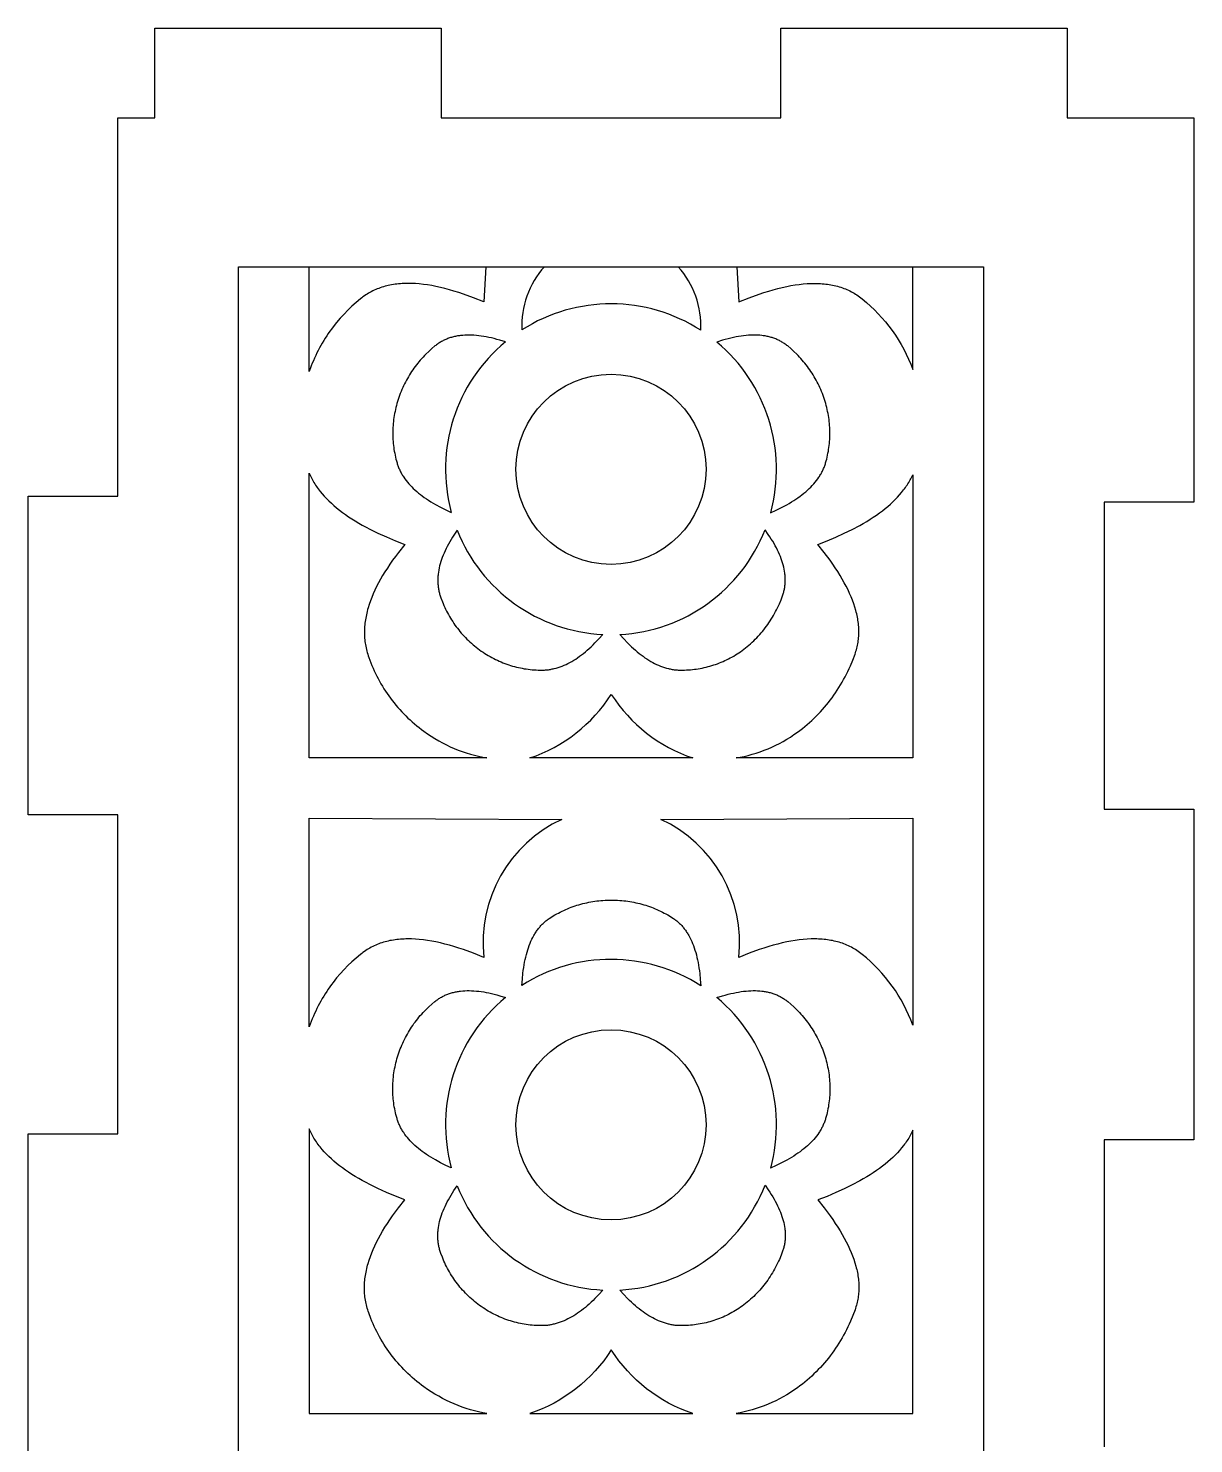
# Model space of a CAD drawing. Extents: x -150 to 134, y -158 to 176.
# Drawn here: x -69.55 to -30.45, y -89 to -41.5 of the extents above; entities that cross this region are included whole.
import ezdxf

# ---------------------------------------------------------------- set-up
doc = ezdxf.new("R2010")
doc.units = 0
doc.layers.add('CANDLE_BASE', color=14, linetype='CONTINUOUS')
doc.layers.add('CANDLE_OUTLINE', color=7, linetype='CONTINUOUS')

msp = doc.modelspace()

# ---------------------------------------------------------------- linework, layer by layer
at = {"layer": 'CANDLE_BASE'}
for p, q in [((-60.125, -53.012), (-60.125, -49.5)), ((-39.875, -52.951), (-39.875, -49.5)), ((-47.255, -65.988), (-52.724, -65.988)), ((-60.125, -75.012), (-60.125, -68.012)), ((-60.125, -68.012), (-51.65, -68.047)), ((-48.329, -68.047), (-39.875, -68.012)), ((-39.875, -68.012), (-39.875, -74.951)), ((-52.724, -87.988), (-47.255, -87.988))]:
    msp.add_line(p, q, dxfattribs=at)
for points in [[(-37.5, -49.5), (-37.5, -150.5), (-62.5, -150.5), (-62.5, -49.5), (-37.5, -49.5)], [(-54.198, -49.5), (-54.27, -50.678), (-54.615, -50.54), (-54.948, -50.42), (-55.109, -50.366), (-55.268, -50.317), (-55.424, -50.272), (-55.576, -50.231), (-55.726, -50.195), (-55.873, -50.163), (-56.016, -50.135), (-56.157, -50.112), (-56.295, -50.093), (-56.431, -50.078), (-56.563, -50.068), (-56.693, -50.062), (-56.82, -50.06), (-56.883, -50.061), (-56.944, -50.063), (-57.006, -50.066), (-57.066, -50.07), (-57.126, -50.075), (-57.185, -50.082), (-57.244, -50.089), (-57.301, -50.098), (-57.359, -50.108), (-57.415, -50.118), (-57.471, -50.13), (-57.526, -50.144), (-57.581, -50.158), (-57.634, -50.173), (-57.688, -50.19), (-57.74, -50.208), (-57.792, -50.227), (-57.844, -50.247), (-57.894, -50.268), (-57.944, -50.29), (-57.993, -50.314), (-58.042, -50.339), (-58.09, -50.365), (-58.138, -50.392), (-58.184, -50.42), (-58.231, -50.45), (-58.276, -50.48), (-58.321, -50.513), (-58.365, -50.546), (-58.409, -50.58), (-58.552, -50.701), (-58.692, -50.826), (-58.827, -50.955), (-58.958, -51.089), (-59.084, -51.227), (-59.205, -51.37), (-59.321, -51.517), (-59.378, -51.592), (-59.433, -51.668), (-59.486, -51.745), (-59.539, -51.823), (-59.59, -51.902), (-59.64, -51.982), (-59.688, -52.063), (-59.735, -52.145), (-59.78, -52.228), (-59.824, -52.311), (-59.867, -52.396), (-59.908, -52.481), (-59.948, -52.568), (-59.987, -52.655), (-60.024, -52.743), (-60.059, -52.832), (-60.125, -53.012)], [(-45.78, -49.5), (-45.708, -50.678), (-45.363, -50.54), (-45.031, -50.42), (-44.869, -50.366), (-44.71, -50.317), (-44.555, -50.272), (-44.402, -50.231), (-44.253, -50.195), (-44.106, -50.163), (-43.962, -50.135), (-43.821, -50.112), (-43.683, -50.093), (-43.548, -50.078), (-43.415, -50.068), (-43.285, -50.062), (-43.158, -50.06), (-43.096, -50.061), (-43.034, -50.063), (-42.973, -50.066), (-42.912, -50.07), (-42.852, -50.075), (-42.793, -50.082), (-42.735, -50.089), (-42.677, -50.098), (-42.62, -50.108), (-42.563, -50.118), (-42.507, -50.13), (-42.452, -50.144), (-42.398, -50.158), (-42.344, -50.173), (-42.291, -50.19), (-42.238, -50.208), (-42.186, -50.227), (-42.135, -50.247), (-42.084, -50.268), (-42.034, -50.29), (-41.985, -50.314), (-41.936, -50.339), (-41.888, -50.365), (-41.841, -50.392), (-41.794, -50.42), (-41.748, -50.45), (-41.702, -50.48), (-41.657, -50.513), (-41.613, -50.546), (-41.57, -50.58), (-41.429, -50.698), (-41.292, -50.82), (-41.16, -50.947), (-41.032, -51.078), (-40.908, -51.213), (-40.788, -51.352), (-40.674, -51.495), (-40.564, -51.642), (-40.459, -51.793), (-40.36, -51.948), (-40.265, -52.107), (-40.176, -52.269), (-40.092, -52.435), (-40.014, -52.604), (-39.941, -52.776), (-39.875, -52.951)], [(-53.544, -52.025), (-53.734, -51.965), (-53.828, -51.939), (-53.919, -51.915), (-54.009, -51.893), (-54.098, -51.873), (-54.185, -51.856), (-54.27, -51.84), (-54.355, -51.827), (-54.437, -51.816), (-54.518, -51.808), (-54.598, -51.801), (-54.677, -51.797), (-54.754, -51.795), (-54.829, -51.796), (-54.903, -51.799), (-54.976, -51.804), (-55.047, -51.811), (-55.083, -51.815), (-55.118, -51.82), (-55.152, -51.826), (-55.186, -51.832), (-55.22, -51.839), (-55.254, -51.846), (-55.287, -51.854), (-55.319, -51.863), (-55.352, -51.872), (-55.384, -51.882), (-55.416, -51.892), (-55.447, -51.903), (-55.479, -51.915), (-55.509, -51.927), (-55.54, -51.94), (-55.57, -51.953), (-55.6, -51.967), (-55.629, -51.981), (-55.658, -51.997), (-55.687, -52.012), (-55.716, -52.029), (-55.744, -52.046), (-55.772, -52.063), (-55.799, -52.082), (-55.826, -52.1), (-55.853, -52.12), (-55.88, -52.14), (-55.906, -52.161), (-56.011, -52.249), (-56.113, -52.341), (-56.211, -52.435), (-56.259, -52.484), (-56.306, -52.534), (-56.352, -52.584), (-56.398, -52.635), (-56.442, -52.688), (-56.485, -52.74), (-56.528, -52.794), (-56.57, -52.849), (-56.61, -52.904), (-56.65, -52.96), (-56.688, -53.017), (-56.726, -53.074), (-56.763, -53.132), (-56.798, -53.191), (-56.833, -53.251), (-56.866, -53.312), (-56.898, -53.373), (-56.93, -53.434), (-56.96, -53.497), (-56.989, -53.56), (-57.017, -53.624), (-57.044, -53.688), (-57.07, -53.753), (-57.094, -53.819), (-57.118, -53.885), (-57.14, -53.952), (-57.161, -54.019), (-57.181, -54.086), (-57.199, -54.153), (-57.217, -54.221), (-57.233, -54.288), (-57.247, -54.356), (-57.261, -54.423), (-57.273, -54.491), (-57.284, -54.559), (-57.293, -54.626), (-57.301, -54.694), (-57.308, -54.762), (-57.314, -54.829), (-57.318, -54.897), (-57.321, -54.964), (-57.323, -55.031), (-57.323, -55.099), (-57.322, -55.166), (-57.32, -55.233), (-57.317, -55.299), (-57.312, -55.366), (-57.306, -55.432), (-57.299, -55.499), (-57.291, -55.565), (-57.281, -55.631), (-57.27, -55.696), (-57.258, -55.761), (-57.245, -55.826), (-57.231, -55.891), (-57.215, -55.956), (-57.198, -56.02), (-57.18, -56.084), (-57.171, -56.115), (-57.161, -56.146), (-57.15, -56.177), (-57.139, -56.208), (-57.127, -56.239), (-57.114, -56.269), (-57.101, -56.299), (-57.088, -56.329), (-57.073, -56.359), (-57.058, -56.388), (-57.043, -56.418), (-57.026, -56.447), (-57.01, -56.476), (-56.992, -56.505), (-56.974, -56.534), (-56.956, -56.562), (-56.917, -56.618), (-56.875, -56.674), (-56.832, -56.729), (-56.786, -56.783), (-56.737, -56.837), (-56.686, -56.89), (-56.633, -56.942), (-56.577, -56.994), (-56.519, -57.045), (-56.459, -57.096), (-56.396, -57.145), (-56.331, -57.195), (-56.263, -57.244), (-56.193, -57.292), (-56.121, -57.339), (-56.046, -57.387), (-55.969, -57.433), (-55.889, -57.479), (-55.723, -57.57), (-55.546, -57.659), (-55.36, -57.745)], [(-44.643, -57.756), (-44.454, -57.669), (-44.275, -57.58), (-44.106, -57.489), (-44.025, -57.442), (-43.947, -57.396), (-43.871, -57.348), (-43.798, -57.3), (-43.727, -57.252), (-43.658, -57.203), (-43.592, -57.153), (-43.529, -57.103), (-43.467, -57.052), (-43.408, -57.001), (-43.352, -56.949), (-43.298, -56.896), (-43.247, -56.843), (-43.197, -56.789), (-43.151, -56.734), (-43.106, -56.678), (-43.065, -56.622), (-43.025, -56.566), (-43.006, -56.537), (-42.988, -56.508), (-42.97, -56.479), (-42.954, -56.45), (-42.937, -56.42), (-42.921, -56.391), (-42.906, -56.361), (-42.892, -56.331), (-42.878, -56.301), (-42.865, -56.27), (-42.852, -56.24), (-42.84, -56.209), (-42.828, -56.178), (-42.818, -56.147), (-42.807, -56.115), (-42.798, -56.084), (-42.78, -56.02), (-42.763, -55.956), (-42.748, -55.891), (-42.733, -55.826), (-42.72, -55.761), (-42.708, -55.696), (-42.697, -55.631), (-42.688, -55.565), (-42.679, -55.499), (-42.672, -55.432), (-42.666, -55.366), (-42.661, -55.299), (-42.658, -55.233), (-42.656, -55.166), (-42.655, -55.099), (-42.656, -55.031), (-42.657, -54.964), (-42.66, -54.897), (-42.665, -54.829), (-42.67, -54.762), (-42.677, -54.694), (-42.685, -54.626), (-42.695, -54.559), (-42.705, -54.491), (-42.718, -54.423), (-42.731, -54.356), (-42.746, -54.288), (-42.762, -54.221), (-42.779, -54.153), (-42.797, -54.086), (-42.817, -54.019), (-42.838, -53.952), (-42.861, -53.885), (-42.884, -53.819), (-42.909, -53.753), (-42.935, -53.688), (-42.961, -53.624), (-42.989, -53.56), (-43.019, -53.497), (-43.049, -53.434), (-43.08, -53.373), (-43.112, -53.312), (-43.146, -53.251), (-43.18, -53.191), (-43.216, -53.132), (-43.252, -53.074), (-43.29, -53.017), (-43.329, -52.96), (-43.368, -52.904), (-43.409, -52.849), (-43.45, -52.794), (-43.493, -52.74), (-43.536, -52.688), (-43.581, -52.635), (-43.626, -52.584), (-43.672, -52.534), (-43.719, -52.484), (-43.767, -52.435), (-43.866, -52.341), (-43.968, -52.249), (-44.072, -52.161), (-44.099, -52.14), (-44.125, -52.12), (-44.152, -52.1), (-44.18, -52.081), (-44.207, -52.063), (-44.235, -52.045), (-44.264, -52.028), (-44.292, -52.012), (-44.321, -51.996), (-44.351, -51.981), (-44.38, -51.966), (-44.41, -51.952), (-44.441, -51.939), (-44.471, -51.926), (-44.502, -51.914), (-44.533, -51.902), (-44.565, -51.891), (-44.597, -51.881), (-44.629, -51.871), (-44.662, -51.862), (-44.695, -51.854), (-44.729, -51.846), (-44.762, -51.838), (-44.796, -51.831), (-44.831, -51.825), (-44.865, -51.82), (-44.9, -51.815), (-44.936, -51.81), (-45.008, -51.803), (-45.081, -51.798), (-45.156, -51.796), (-45.232, -51.796), (-45.309, -51.798), (-45.388, -51.802), (-45.468, -51.809), (-45.55, -51.817), (-45.633, -51.829), (-45.718, -51.842), (-45.804, -51.858), (-45.892, -51.875), (-45.981, -51.896), (-46.072, -51.918), (-46.164, -51.943), (-46.258, -51.969), (-46.45, -52.03)], [(-60.125, -56.433), (-60.105, -56.478), (-60.085, -56.523), (-60.063, -56.568), (-60.04, -56.613), (-60.016, -56.657), (-59.991, -56.701), (-59.965, -56.744), (-59.939, -56.787), (-59.911, -56.83), (-59.882, -56.873), (-59.853, -56.915), (-59.822, -56.957), (-59.791, -56.999), (-59.758, -57.041), (-59.691, -57.123), (-59.619, -57.204), (-59.544, -57.284), (-59.465, -57.363), (-59.382, -57.441), (-59.295, -57.518), (-59.205, -57.595), (-59.111, -57.67), (-59.012, -57.744), (-58.911, -57.817), (-58.805, -57.89), (-58.695, -57.962), (-58.582, -58.032), (-58.465, -58.102), (-58.344, -58.171), (-58.219, -58.24), (-58.09, -58.307), (-57.82, -58.44), (-57.535, -58.57), (-57.234, -58.697), (-56.916, -58.821), (-57.13, -59.09), (-57.231, -59.222), (-57.326, -59.353), (-57.417, -59.483), (-57.503, -59.612), (-57.585, -59.739), (-57.662, -59.865), (-57.735, -59.99), (-57.803, -60.114), (-57.866, -60.237), (-57.925, -60.359), (-57.979, -60.479), (-58.029, -60.599), (-58.074, -60.718), (-58.114, -60.836), (-58.15, -60.952), (-58.167, -61.01), (-58.182, -61.068), (-58.196, -61.126), (-58.208, -61.183), (-58.22, -61.241), (-58.231, -61.298), (-58.24, -61.354), (-58.248, -61.411), (-58.255, -61.467), (-58.261, -61.523), (-58.266, -61.579), (-58.269, -61.635), (-58.271, -61.691), (-58.273, -61.746), (-58.273, -61.802), (-58.271, -61.857), (-58.269, -61.911), (-58.265, -61.966), (-58.261, -62.021), (-58.255, -62.075), (-58.247, -62.129), (-58.239, -62.183), (-58.229, -62.237), (-58.218, -62.291), (-58.206, -62.344), (-58.193, -62.398), (-58.179, -62.451), (-58.163, -62.504), (-58.146, -62.557), (-58.127, -62.61), (-58.058, -62.793), (-58.021, -62.884), (-57.982, -62.974), (-57.942, -63.063), (-57.9, -63.151), (-57.857, -63.239), (-57.812, -63.325), (-57.766, -63.411), (-57.718, -63.496), (-57.668, -63.58), (-57.617, -63.663), (-57.564, -63.745), (-57.51, -63.826), (-57.454, -63.906), (-57.397, -63.985), (-57.338, -64.063), (-57.277, -64.14), (-57.215, -64.216), (-57.152, -64.29), (-57.087, -64.364), (-57.021, -64.436), (-56.953, -64.507), (-56.883, -64.577), (-56.813, -64.646), (-56.74, -64.713), (-56.667, -64.779), (-56.592, -64.844), (-56.515, -64.908), (-56.438, -64.97), (-56.359, -65.031), (-56.278, -65.091), (-56.157, -65.176), (-56.033, -65.258), (-55.908, -65.336), (-55.782, -65.41), (-55.654, -65.481), (-55.524, -65.547), (-55.393, -65.609), (-55.26, -65.667), (-55.127, -65.721), (-54.992, -65.772), (-54.856, -65.818), (-54.719, -65.86), (-54.581, -65.898), (-54.442, -65.932), (-54.303, -65.962), (-54.163, -65.988)], [(-54.163, -65.988), (-60.125, -65.988), (-60.125, -56.433)], [(-45.806, -65.988), (-45.668, -65.962), (-45.531, -65.933), (-45.394, -65.9), (-45.259, -65.863), (-45.125, -65.823), (-44.992, -65.778), (-44.86, -65.73), (-44.73, -65.678), (-44.601, -65.621), (-44.473, -65.562), (-44.348, -65.498), (-44.224, -65.43), (-44.101, -65.359), (-43.981, -65.284), (-43.862, -65.205), (-43.745, -65.123), (-43.662, -65.061), (-43.58, -64.998), (-43.499, -64.933), (-43.42, -64.867), (-43.342, -64.8), (-43.266, -64.73), (-43.191, -64.66), (-43.117, -64.588), (-43.045, -64.515), (-42.975, -64.44), (-42.906, -64.364), (-42.838, -64.287), (-42.772, -64.208), (-42.707, -64.128), (-42.644, -64.047), (-42.583, -63.965), (-42.523, -63.881), (-42.464, -63.797), (-42.407, -63.711), (-42.352, -63.624), (-42.298, -63.536), (-42.246, -63.447), (-42.196, -63.357), (-42.147, -63.266), (-42.099, -63.174), (-42.054, -63.081), (-42.01, -62.987), (-41.967, -62.892), (-41.887, -62.7), (-41.813, -62.505), (-41.796, -62.455), (-41.78, -62.406), (-41.766, -62.356), (-41.752, -62.306), (-41.74, -62.256), (-41.729, -62.206), (-41.72, -62.155), (-41.711, -62.104), (-41.704, -62.053), (-41.697, -62.002), (-41.692, -61.95), (-41.689, -61.899), (-41.686, -61.847), (-41.685, -61.795), (-41.684, -61.742), (-41.685, -61.689), (-41.687, -61.636), (-41.69, -61.583), (-41.695, -61.53), (-41.7, -61.476), (-41.707, -61.422), (-41.715, -61.368), (-41.723, -61.314), (-41.734, -61.259), (-41.745, -61.204), (-41.757, -61.149), (-41.771, -61.093), (-41.785, -61.037), (-41.818, -60.925), (-41.855, -60.811), (-41.897, -60.696), (-41.943, -60.581), (-41.993, -60.463), (-42.048, -60.345), (-42.108, -60.226), (-42.172, -60.105), (-42.241, -59.983), (-42.314, -59.859), (-42.392, -59.734), (-42.474, -59.608), (-42.56, -59.481), (-42.652, -59.352), (-42.848, -59.089), (-43.063, -58.821), (-42.75, -58.699), (-42.453, -58.574), (-42.172, -58.447), (-41.906, -58.316), (-41.655, -58.183), (-41.536, -58.115), (-41.42, -58.047), (-41.307, -57.977), (-41.199, -57.907), (-41.094, -57.836), (-40.993, -57.764), (-40.896, -57.691), (-40.802, -57.618), (-40.712, -57.543), (-40.625, -57.468), (-40.543, -57.391), (-40.463, -57.314), (-40.388, -57.235), (-40.316, -57.156), (-40.248, -57.076), (-40.184, -56.994), (-40.153, -56.953), (-40.123, -56.912), (-40.094, -56.87), (-40.066, -56.828), (-40.039, -56.786), (-40.012, -56.743), (-39.987, -56.7), (-39.963, -56.657), (-39.939, -56.614), (-39.917, -56.57), (-39.895, -56.526), (-39.875, -56.482)], [(-39.875, -56.482), (-39.875, -65.988), (-45.806, -65.988)], [(-55.16, -58.347), (-55.268, -58.505), (-55.318, -58.582), (-55.365, -58.659), (-55.411, -58.736), (-55.453, -58.812), (-55.494, -58.887), (-55.532, -58.962), (-55.567, -59.036), (-55.601, -59.11), (-55.631, -59.183), (-55.66, -59.255), (-55.686, -59.327), (-55.709, -59.399), (-55.73, -59.47), (-55.749, -59.541), (-55.765, -59.611), (-55.779, -59.68), (-55.79, -59.75), (-55.799, -59.818), (-55.802, -59.853), (-55.805, -59.887), (-55.807, -59.921), (-55.809, -59.955), (-55.81, -59.989), (-55.81, -60.022), (-55.81, -60.056), (-55.809, -60.09), (-55.808, -60.123), (-55.806, -60.157), (-55.803, -60.19), (-55.799, -60.223), (-55.795, -60.256), (-55.791, -60.289), (-55.785, -60.322), (-55.779, -60.355), (-55.773, -60.388), (-55.766, -60.42), (-55.758, -60.453), (-55.749, -60.485), (-55.74, -60.518), (-55.73, -60.55), (-55.719, -60.583), (-55.708, -60.615), (-55.659, -60.744), (-55.633, -60.807), (-55.606, -60.87), (-55.578, -60.933), (-55.549, -60.995), (-55.518, -61.057), (-55.487, -61.117), (-55.454, -61.178), (-55.42, -61.237), (-55.385, -61.296), (-55.349, -61.355), (-55.312, -61.412), (-55.274, -61.469), (-55.235, -61.525), (-55.195, -61.581), (-55.153, -61.636), (-55.111, -61.69), (-55.067, -61.743), (-55.023, -61.795), (-54.977, -61.847), (-54.93, -61.898), (-54.883, -61.948), (-54.834, -61.997), (-54.784, -62.045), (-54.734, -62.093), (-54.682, -62.139), (-54.629, -62.185), (-54.575, -62.229), (-54.521, -62.273), (-54.465, -62.316), (-54.409, -62.358), (-54.351, -62.399), (-54.293, -62.438), (-54.235, -62.477), (-54.176, -62.514), (-54.117, -62.55), (-54.057, -62.584), (-53.996, -62.618), (-53.935, -62.65), (-53.874, -62.681), (-53.812, -62.71), (-53.75, -62.739), (-53.687, -62.766), (-53.624, -62.792), (-53.561, -62.816), (-53.497, -62.839), (-53.433, -62.861), (-53.368, -62.882), (-53.303, -62.901), (-53.238, -62.919), (-53.173, -62.936), (-53.107, -62.952), (-53.041, -62.966), (-52.975, -62.979), (-52.908, -62.991), (-52.842, -63.001), (-52.775, -63.01), (-52.708, -63.018), (-52.641, -63.025), (-52.574, -63.03), (-52.506, -63.034), (-52.439, -63.037), (-52.371, -63.039), (-52.337, -63.039), (-52.304, -63.039), (-52.27, -63.038), (-52.236, -63.036), (-52.202, -63.034), (-52.169, -63.031), (-52.135, -63.028), (-52.102, -63.024), (-52.069, -63.019), (-52.035, -63.014), (-52.002, -63.008), (-51.969, -63.001), (-51.936, -62.994), (-51.903, -62.986), (-51.836, -62.969), (-51.771, -62.949), (-51.705, -62.927), (-51.639, -62.903), (-51.574, -62.876), (-51.509, -62.847), (-51.444, -62.815), (-51.379, -62.781), (-51.314, -62.745), (-51.249, -62.706), (-51.184, -62.666), (-51.119, -62.622), (-51.055, -62.576), (-50.99, -62.528), (-50.925, -62.478), (-50.861, -62.425), (-50.796, -62.37), (-50.731, -62.313), (-50.667, -62.253), (-50.602, -62.191), (-50.537, -62.126), (-50.407, -61.99), (-50.277, -61.844)], [(-49.702, -61.843), (-49.572, -61.989), (-49.442, -62.125), (-49.377, -62.19), (-49.312, -62.252), (-49.248, -62.312), (-49.183, -62.37), (-49.118, -62.425), (-49.054, -62.478), (-48.989, -62.528), (-48.924, -62.576), (-48.86, -62.622), (-48.795, -62.665), (-48.73, -62.706), (-48.665, -62.745), (-48.6, -62.781), (-48.535, -62.815), (-48.47, -62.847), (-48.405, -62.876), (-48.339, -62.903), (-48.274, -62.927), (-48.208, -62.949), (-48.142, -62.969), (-48.076, -62.986), (-48.043, -62.994), (-48.01, -63.001), (-47.977, -63.008), (-47.943, -63.014), (-47.91, -63.019), (-47.877, -63.024), (-47.843, -63.028), (-47.81, -63.031), (-47.776, -63.034), (-47.742, -63.036), (-47.709, -63.038), (-47.675, -63.039), (-47.641, -63.039), (-47.607, -63.039), (-47.539, -63.037), (-47.472, -63.035), (-47.405, -63.03), (-47.338, -63.025), (-47.271, -63.019), (-47.204, -63.011), (-47.138, -63.002), (-47.072, -62.992), (-47.006, -62.981), (-46.94, -62.968), (-46.875, -62.954), (-46.81, -62.939), (-46.745, -62.923), (-46.681, -62.906), (-46.617, -62.887), (-46.554, -62.867), (-46.49, -62.846), (-46.428, -62.823), (-46.365, -62.8), (-46.303, -62.775), (-46.242, -62.749), (-46.181, -62.721), (-46.121, -62.693), (-46.061, -62.663), (-46.001, -62.632), (-45.942, -62.599), (-45.884, -62.566), (-45.826, -62.531), (-45.769, -62.495), (-45.713, -62.458), (-45.657, -62.42), (-45.601, -62.381), (-45.543, -62.337), (-45.485, -62.293), (-45.429, -62.247), (-45.373, -62.201), (-45.318, -62.153), (-45.265, -62.105), (-45.212, -62.055), (-45.16, -62.005), (-45.109, -61.953), (-45.06, -61.901), (-45.011, -61.847), (-44.964, -61.793), (-44.917, -61.738), (-44.872, -61.682), (-44.827, -61.625), (-44.784, -61.567), (-44.742, -61.508), (-44.701, -61.449), (-44.661, -61.388), (-44.622, -61.327), (-44.585, -61.265), (-44.548, -61.203), (-44.512, -61.14), (-44.478, -61.076), (-44.445, -61.011), (-44.413, -60.946), (-44.382, -60.88), (-44.352, -60.813), (-44.295, -60.678), (-44.244, -60.541), (-44.233, -60.51), (-44.223, -60.48), (-44.214, -60.45), (-44.206, -60.419), (-44.198, -60.388), (-44.19, -60.357), (-44.184, -60.326), (-44.178, -60.295), (-44.173, -60.264), (-44.168, -60.233), (-44.164, -60.201), (-44.16, -60.17), (-44.158, -60.138), (-44.156, -60.106), (-44.154, -60.074), (-44.153, -60.042), (-44.153, -60.01), (-44.153, -59.977), (-44.154, -59.945), (-44.156, -59.912), (-44.158, -59.88), (-44.161, -59.847), (-44.165, -59.814), (-44.169, -59.78), (-44.179, -59.714), (-44.191, -59.646), (-44.206, -59.579), (-44.224, -59.51), (-44.244, -59.441), (-44.266, -59.371), (-44.291, -59.301), (-44.318, -59.23), (-44.347, -59.159), (-44.379, -59.086), (-44.414, -59.014), (-44.45, -58.94), (-44.489, -58.866), (-44.531, -58.791), (-44.575, -58.715), (-44.622, -58.639), (-44.67, -58.562), (-44.722, -58.484), (-44.832, -58.327)], [(-52.988, -73.619), (-52.974, -73.411), (-52.954, -73.212), (-52.942, -73.116), (-52.929, -73.023), (-52.914, -72.931), (-52.898, -72.842), (-52.88, -72.755), (-52.861, -72.67), (-52.84, -72.588), (-52.818, -72.507), (-52.795, -72.429), (-52.77, -72.354), (-52.743, -72.28), (-52.715, -72.208), (-52.686, -72.139), (-52.655, -72.072), (-52.622, -72.007), (-52.588, -71.944), (-52.57, -71.914), (-52.552, -71.884), (-52.534, -71.854), (-52.515, -71.825), (-52.496, -71.797), (-52.476, -71.769), (-52.456, -71.742), (-52.435, -71.715), (-52.415, -71.689), (-52.393, -71.663), (-52.372, -71.638), (-52.35, -71.613), (-52.327, -71.589), (-52.304, -71.565), (-52.281, -71.543), (-52.257, -71.52), (-52.233, -71.498), (-52.208, -71.477), (-52.183, -71.456), (-52.158, -71.436), (-52.132, -71.416), (-52.105, -71.397), (-52.079, -71.379), (-52.051, -71.361), (-51.938, -71.29), (-51.88, -71.256), (-51.822, -71.223), (-51.763, -71.191), (-51.703, -71.161), (-51.643, -71.131), (-51.583, -71.102), (-51.521, -71.074), (-51.46, -71.048), (-51.397, -71.022), (-51.335, -70.998), (-51.271, -70.975), (-51.207, -70.953), (-51.143, -70.932), (-51.078, -70.912), (-51.013, -70.893), (-50.947, -70.876), (-50.881, -70.859), (-50.815, -70.844), (-50.748, -70.83), (-50.68, -70.817), (-50.613, -70.806), (-50.545, -70.795), (-50.476, -70.786), (-50.407, -70.778), (-50.338, -70.772), (-50.269, -70.766), (-50.2, -70.762), (-50.13, -70.759), (-50.06, -70.757), (-49.989, -70.756), (-49.919, -70.757), (-49.849, -70.759), (-49.779, -70.762), (-49.709, -70.766), (-49.64, -70.772), (-49.571, -70.778), (-49.502, -70.786), (-49.434, -70.795), (-49.366, -70.806), (-49.298, -70.817), (-49.231, -70.83), (-49.164, -70.844), (-49.097, -70.859), (-49.031, -70.876), (-48.965, -70.893), (-48.9, -70.912), (-48.835, -70.932), (-48.771, -70.953), (-48.707, -70.975), (-48.644, -70.998), (-48.581, -71.022), (-48.519, -71.048), (-48.457, -71.074), (-48.396, -71.102), (-48.335, -71.131), (-48.275, -71.161), (-48.215, -71.191), (-48.157, -71.223), (-48.098, -71.256), (-48.041, -71.29), (-47.927, -71.361), (-47.9, -71.379), (-47.873, -71.397), (-47.846, -71.416), (-47.82, -71.436), (-47.795, -71.457), (-47.77, -71.477), (-47.745, -71.499), (-47.721, -71.521), (-47.697, -71.543), (-47.673, -71.566), (-47.65, -71.59), (-47.628, -71.614), (-47.606, -71.639), (-47.584, -71.664), (-47.562, -71.69), (-47.542, -71.717), (-47.521, -71.743), (-47.501, -71.771), (-47.481, -71.799), (-47.462, -71.828), (-47.443, -71.857), (-47.425, -71.886), (-47.406, -71.917), (-47.389, -71.947), (-47.355, -72.01), (-47.322, -72.076), (-47.291, -72.143), (-47.261, -72.213), (-47.233, -72.285), (-47.207, -72.359), (-47.182, -72.436), (-47.158, -72.514), (-47.136, -72.595), (-47.116, -72.678), (-47.097, -72.763), (-47.079, -72.851), (-47.063, -72.941), (-47.048, -73.033), (-47.035, -73.127), (-47.023, -73.224), (-47.004, -73.424), (-46.99, -73.634)], [(-55.36, -79.745), (-55.546, -79.659), (-55.723, -79.57), (-55.889, -79.479), (-55.969, -79.433), (-56.046, -79.387), (-56.121, -79.339), (-56.193, -79.292), (-56.263, -79.244), (-56.331, -79.195), (-56.396, -79.145), (-56.459, -79.096), (-56.519, -79.045), (-56.577, -78.994), (-56.633, -78.942), (-56.686, -78.89), (-56.737, -78.837), (-56.786, -78.783), (-56.832, -78.729), (-56.875, -78.674), (-56.917, -78.618), (-56.956, -78.562), (-56.974, -78.534), (-56.992, -78.505), (-57.01, -78.476), (-57.026, -78.447), (-57.043, -78.418), (-57.058, -78.388), (-57.073, -78.359), (-57.088, -78.329), (-57.101, -78.299), (-57.114, -78.269), (-57.127, -78.239), (-57.139, -78.208), (-57.15, -78.177), (-57.161, -78.146), (-57.171, -78.115), (-57.18, -78.084), (-57.198, -78.02), (-57.215, -77.956), (-57.231, -77.891), (-57.245, -77.826), (-57.258, -77.761), (-57.27, -77.696), (-57.281, -77.631), (-57.291, -77.565), (-57.299, -77.499), (-57.306, -77.432), (-57.312, -77.366), (-57.317, -77.299), (-57.32, -77.233), (-57.322, -77.166), (-57.323, -77.099), (-57.323, -77.031), (-57.321, -76.964), (-57.318, -76.897), (-57.314, -76.829), (-57.308, -76.762), (-57.301, -76.694), (-57.293, -76.626), (-57.284, -76.559), (-57.273, -76.491), (-57.261, -76.423), (-57.247, -76.356), (-57.233, -76.288), (-57.217, -76.221), (-57.199, -76.153), (-57.181, -76.086), (-57.161, -76.019), (-57.14, -75.952), (-57.118, -75.885), (-57.094, -75.819), (-57.07, -75.753), (-57.044, -75.688), (-57.017, -75.624), (-56.989, -75.56), (-56.96, -75.497), (-56.93, -75.434), (-56.898, -75.373), (-56.866, -75.312), (-56.833, -75.251), (-56.798, -75.191), (-56.763, -75.132), (-56.726, -75.074), (-56.688, -75.017), (-56.65, -74.96), (-56.61, -74.904), (-56.57, -74.849), (-56.528, -74.794), (-56.485, -74.74), (-56.442, -74.688), (-56.398, -74.635), (-56.352, -74.584), (-56.306, -74.534), (-56.259, -74.484), (-56.211, -74.435), (-56.113, -74.341), (-56.011, -74.249), (-55.906, -74.161), (-55.88, -74.14), (-55.853, -74.12), (-55.826, -74.1), (-55.799, -74.082), (-55.772, -74.063), (-55.744, -74.046), (-55.716, -74.029), (-55.687, -74.012), (-55.658, -73.997), (-55.629, -73.981), (-55.6, -73.967), (-55.57, -73.953), (-55.54, -73.94), (-55.509, -73.927), (-55.479, -73.915), (-55.447, -73.903), (-55.416, -73.892), (-55.384, -73.882), (-55.352, -73.872), (-55.319, -73.863), (-55.287, -73.854), (-55.254, -73.846), (-55.22, -73.839), (-55.186, -73.832), (-55.152, -73.826), (-55.118, -73.82), (-55.083, -73.815), (-55.047, -73.811), (-54.976, -73.804), (-54.903, -73.799), (-54.829, -73.796), (-54.754, -73.795), (-54.677, -73.797), (-54.598, -73.801), (-54.518, -73.808), (-54.437, -73.816), (-54.355, -73.827), (-54.27, -73.84), (-54.185, -73.856), (-54.098, -73.873), (-54.009, -73.893), (-53.919, -73.915), (-53.828, -73.939), (-53.734, -73.965), (-53.544, -74.025)], [(-46.45, -74.03), (-46.258, -73.969), (-46.164, -73.943), (-46.072, -73.918), (-45.981, -73.896), (-45.892, -73.875), (-45.804, -73.858), (-45.718, -73.842), (-45.633, -73.829), (-45.55, -73.817), (-45.468, -73.809), (-45.388, -73.802), (-45.309, -73.798), (-45.232, -73.796), (-45.156, -73.796), (-45.081, -73.798), (-45.008, -73.803), (-44.936, -73.81), (-44.9, -73.815), (-44.865, -73.82), (-44.831, -73.825), (-44.796, -73.831), (-44.762, -73.838), (-44.729, -73.846), (-44.695, -73.854), (-44.662, -73.862), (-44.629, -73.871), (-44.597, -73.881), (-44.565, -73.891), (-44.533, -73.902), (-44.502, -73.914), (-44.471, -73.926), (-44.441, -73.939), (-44.41, -73.952), (-44.38, -73.966), (-44.351, -73.981), (-44.321, -73.996), (-44.292, -74.012), (-44.264, -74.028), (-44.235, -74.045), (-44.207, -74.063), (-44.18, -74.081), (-44.152, -74.1), (-44.125, -74.12), (-44.099, -74.14), (-44.072, -74.161), (-43.968, -74.249), (-43.866, -74.341), (-43.767, -74.435), (-43.719, -74.484), (-43.672, -74.534), (-43.626, -74.584), (-43.581, -74.635), (-43.536, -74.688), (-43.493, -74.74), (-43.45, -74.794), (-43.409, -74.849), (-43.368, -74.904), (-43.329, -74.96), (-43.29, -75.017), (-43.252, -75.074), (-43.216, -75.132), (-43.18, -75.191), (-43.146, -75.251), (-43.112, -75.312), (-43.08, -75.373), (-43.049, -75.434), (-43.019, -75.497), (-42.989, -75.56), (-42.961, -75.624), (-42.935, -75.688), (-42.909, -75.753), (-42.884, -75.819), (-42.861, -75.885), (-42.838, -75.952), (-42.817, -76.019), (-42.797, -76.086), (-42.779, -76.153), (-42.762, -76.221), (-42.746, -76.288), (-42.731, -76.356), (-42.718, -76.423), (-42.705, -76.491), (-42.695, -76.559), (-42.685, -76.626), (-42.677, -76.694), (-42.67, -76.762), (-42.665, -76.829), (-42.66, -76.897), (-42.657, -76.964), (-42.656, -77.031), (-42.655, -77.099), (-42.656, -77.166), (-42.658, -77.233), (-42.661, -77.299), (-42.666, -77.366), (-42.672, -77.432), (-42.679, -77.499), (-42.688, -77.565), (-42.697, -77.631), (-42.708, -77.696), (-42.72, -77.761), (-42.733, -77.826), (-42.748, -77.891), (-42.763, -77.956), (-42.78, -78.02), (-42.798, -78.084), (-42.807, -78.115), (-42.818, -78.147), (-42.828, -78.178), (-42.84, -78.209), (-42.852, -78.24), (-42.865, -78.27), (-42.878, -78.301), (-42.892, -78.331), (-42.906, -78.361), (-42.921, -78.391), (-42.937, -78.42), (-42.954, -78.45), (-42.97, -78.479), (-42.988, -78.508), (-43.006, -78.537), (-43.025, -78.566), (-43.065, -78.622), (-43.106, -78.678), (-43.151, -78.734), (-43.197, -78.789), (-43.247, -78.843), (-43.298, -78.896), (-43.352, -78.949), (-43.408, -79.001), (-43.467, -79.052), (-43.529, -79.103), (-43.592, -79.153), (-43.658, -79.203), (-43.727, -79.252), (-43.798, -79.3), (-43.871, -79.348), (-43.947, -79.396), (-44.025, -79.442), (-44.106, -79.489), (-44.275, -79.58), (-44.454, -79.669), (-44.643, -79.756)], [(-60.125, -78.433), (-60.125, -87.988), (-54.163, -87.988)], [(-54.163, -87.988), (-54.303, -87.962), (-54.442, -87.932), (-54.581, -87.898), (-54.719, -87.86), (-54.856, -87.818), (-54.992, -87.772), (-55.127, -87.721), (-55.26, -87.667), (-55.393, -87.609), (-55.524, -87.547), (-55.654, -87.481), (-55.782, -87.41), (-55.908, -87.336), (-56.033, -87.258), (-56.157, -87.176), (-56.278, -87.091), (-56.359, -87.031), (-56.438, -86.97), (-56.515, -86.908), (-56.592, -86.844), (-56.667, -86.779), (-56.74, -86.713), (-56.813, -86.646), (-56.883, -86.577), (-56.953, -86.507), (-57.021, -86.436), (-57.087, -86.364), (-57.152, -86.29), (-57.215, -86.216), (-57.277, -86.14), (-57.338, -86.063), (-57.397, -85.985), (-57.454, -85.906), (-57.51, -85.826), (-57.564, -85.745), (-57.617, -85.663), (-57.668, -85.58), (-57.718, -85.496), (-57.766, -85.411), (-57.812, -85.325), (-57.857, -85.239), (-57.9, -85.151), (-57.942, -85.063), (-57.982, -84.974), (-58.021, -84.884), (-58.058, -84.793), (-58.127, -84.61), (-58.146, -84.557), (-58.163, -84.504), (-58.179, -84.451), (-58.193, -84.398), (-58.206, -84.344), (-58.218, -84.291), (-58.229, -84.237), (-58.239, -84.183), (-58.247, -84.129), (-58.255, -84.075), (-58.261, -84.021), (-58.265, -83.966), (-58.269, -83.911), (-58.271, -83.857), (-58.273, -83.802), (-58.273, -83.746), (-58.271, -83.691), (-58.269, -83.635), (-58.266, -83.579), (-58.261, -83.523), (-58.255, -83.467), (-58.248, -83.411), (-58.24, -83.354), (-58.231, -83.298), (-58.22, -83.241), (-58.208, -83.183), (-58.196, -83.126), (-58.182, -83.068), (-58.167, -83.01), (-58.15, -82.952), (-58.114, -82.836), (-58.074, -82.718), (-58.029, -82.599), (-57.979, -82.479), (-57.925, -82.359), (-57.866, -82.237), (-57.803, -82.114), (-57.735, -81.99), (-57.662, -81.865), (-57.585, -81.739), (-57.503, -81.612), (-57.417, -81.483), (-57.326, -81.353), (-57.231, -81.222), (-57.13, -81.09), (-56.916, -80.821), (-57.234, -80.697), (-57.535, -80.57), (-57.82, -80.44), (-58.09, -80.307), (-58.219, -80.24), (-58.344, -80.171), (-58.465, -80.102), (-58.582, -80.032), (-58.695, -79.962), (-58.805, -79.89), (-58.911, -79.817), (-59.012, -79.744), (-59.111, -79.67), (-59.205, -79.595), (-59.295, -79.518), (-59.382, -79.441), (-59.465, -79.363), (-59.544, -79.284), (-59.619, -79.204), (-59.691, -79.123), (-59.758, -79.041), (-59.791, -78.999), (-59.822, -78.957), (-59.853, -78.915), (-59.882, -78.873), (-59.911, -78.83), (-59.939, -78.787), (-59.965, -78.744), (-59.991, -78.701), (-60.016, -78.657), (-60.04, -78.613), (-60.063, -78.568), (-60.085, -78.523), (-60.105, -78.478), (-60.125, -78.433)], [(-45.806, -87.988), (-39.875, -87.988), (-39.875, -78.482)], [(-39.875, -78.482), (-39.895, -78.526), (-39.917, -78.57), (-39.939, -78.614), (-39.963, -78.657), (-39.987, -78.7), (-40.012, -78.743), (-40.039, -78.786), (-40.066, -78.828), (-40.094, -78.87), (-40.123, -78.912), (-40.153, -78.953), (-40.184, -78.994), (-40.248, -79.076), (-40.316, -79.156), (-40.388, -79.235), (-40.463, -79.314), (-40.543, -79.391), (-40.625, -79.468), (-40.712, -79.543), (-40.802, -79.618), (-40.896, -79.691), (-40.993, -79.764), (-41.094, -79.836), (-41.199, -79.907), (-41.307, -79.977), (-41.42, -80.047), (-41.536, -80.115), (-41.655, -80.183), (-41.906, -80.316), (-42.172, -80.447), (-42.453, -80.574), (-42.75, -80.699), (-43.063, -80.821), (-42.848, -81.089), (-42.652, -81.352), (-42.56, -81.481), (-42.474, -81.608), (-42.392, -81.734), (-42.314, -81.859), (-42.241, -81.983), (-42.172, -82.105), (-42.108, -82.226), (-42.048, -82.345), (-41.993, -82.463), (-41.943, -82.581), (-41.897, -82.696), (-41.855, -82.811), (-41.818, -82.925), (-41.785, -83.037), (-41.771, -83.093), (-41.757, -83.149), (-41.745, -83.204), (-41.734, -83.259), (-41.723, -83.314), (-41.715, -83.368), (-41.707, -83.422), (-41.7, -83.476), (-41.695, -83.53), (-41.69, -83.583), (-41.687, -83.636), (-41.685, -83.689), (-41.684, -83.742), (-41.685, -83.795), (-41.686, -83.847), (-41.689, -83.899), (-41.692, -83.95), (-41.697, -84.002), (-41.704, -84.053), (-41.711, -84.104), (-41.72, -84.155), (-41.729, -84.206), (-41.74, -84.256), (-41.752, -84.306), (-41.766, -84.356), (-41.78, -84.406), (-41.796, -84.455), (-41.813, -84.505), (-41.887, -84.7), (-41.967, -84.892), (-42.01, -84.987), (-42.054, -85.081), (-42.099, -85.174), (-42.147, -85.266), (-42.196, -85.357), (-42.246, -85.447), (-42.298, -85.536), (-42.352, -85.624), (-42.407, -85.711), (-42.464, -85.797), (-42.523, -85.881), (-42.583, -85.965), (-42.644, -86.047), (-42.707, -86.128), (-42.772, -86.208), (-42.838, -86.287), (-42.906, -86.364), (-42.975, -86.44), (-43.045, -86.515), (-43.117, -86.588), (-43.191, -86.66), (-43.266, -86.73), (-43.342, -86.8), (-43.42, -86.867), (-43.499, -86.933), (-43.58, -86.998), (-43.662, -87.061), (-43.745, -87.123), (-43.862, -87.205), (-43.981, -87.284), (-44.101, -87.359), (-44.224, -87.43), (-44.348, -87.498), (-44.473, -87.562), (-44.601, -87.621), (-44.73, -87.678), (-44.86, -87.73), (-44.992, -87.778), (-45.125, -87.823), (-45.259, -87.863), (-45.394, -87.9), (-45.531, -87.933), (-45.668, -87.962), (-45.806, -87.988)], [(-50.277, -83.844), (-50.407, -83.99), (-50.537, -84.126), (-50.602, -84.191), (-50.667, -84.253), (-50.731, -84.313), (-50.796, -84.37), (-50.861, -84.425), (-50.925, -84.478), (-50.99, -84.528), (-51.055, -84.576), (-51.119, -84.622), (-51.184, -84.666), (-51.249, -84.706), (-51.314, -84.745), (-51.379, -84.781), (-51.444, -84.815), (-51.509, -84.847), (-51.574, -84.876), (-51.639, -84.903), (-51.705, -84.927), (-51.771, -84.949), (-51.836, -84.969), (-51.903, -84.986), (-51.936, -84.994), (-51.969, -85.001), (-52.002, -85.008), (-52.035, -85.014), (-52.069, -85.019), (-52.102, -85.024), (-52.135, -85.028), (-52.169, -85.031), (-52.202, -85.034), (-52.236, -85.036), (-52.27, -85.038), (-52.304, -85.039), (-52.337, -85.039), (-52.371, -85.039), (-52.439, -85.037), (-52.506, -85.034), (-52.574, -85.03), (-52.641, -85.025), (-52.708, -85.018), (-52.775, -85.01), (-52.842, -85.001), (-52.908, -84.991), (-52.975, -84.979), (-53.041, -84.966), (-53.107, -84.952), (-53.173, -84.936), (-53.238, -84.919), (-53.303, -84.901), (-53.368, -84.882), (-53.433, -84.861), (-53.497, -84.839), (-53.561, -84.816), (-53.624, -84.792), (-53.687, -84.766), (-53.75, -84.739), (-53.812, -84.71), (-53.874, -84.681), (-53.935, -84.65), (-53.996, -84.618), (-54.057, -84.584), (-54.117, -84.55), (-54.176, -84.514), (-54.235, -84.477), (-54.293, -84.438), (-54.351, -84.399), (-54.409, -84.358), (-54.465, -84.316), (-54.521, -84.273), (-54.575, -84.229), (-54.629, -84.185), (-54.682, -84.139), (-54.734, -84.093), (-54.784, -84.045), (-54.834, -83.997), (-54.883, -83.948), (-54.93, -83.898), (-54.977, -83.847), (-55.023, -83.795), (-55.067, -83.743), (-55.111, -83.69), (-55.153, -83.636), (-55.195, -83.581), (-55.235, -83.525), (-55.274, -83.469), (-55.312, -83.412), (-55.349, -83.355), (-55.385, -83.296), (-55.42, -83.237), (-55.454, -83.178), (-55.487, -83.117), (-55.518, -83.057), (-55.549, -82.995), (-55.578, -82.933), (-55.606, -82.87), (-55.633, -82.807), (-55.659, -82.744), (-55.708, -82.615), (-55.719, -82.583), (-55.73, -82.55), (-55.74, -82.518), (-55.749, -82.485), (-55.758, -82.453), (-55.766, -82.42), (-55.773, -82.388), (-55.779, -82.355), (-55.785, -82.322), (-55.791, -82.289), (-55.795, -82.256), (-55.799, -82.223), (-55.803, -82.19), (-55.806, -82.157), (-55.808, -82.123), (-55.809, -82.09), (-55.81, -82.056), (-55.81, -82.022), (-55.81, -81.989), (-55.809, -81.955), (-55.807, -81.921), (-55.805, -81.887), (-55.802, -81.853), (-55.799, -81.818), (-55.79, -81.75), (-55.779, -81.68), (-55.765, -81.611), (-55.749, -81.541), (-55.73, -81.47), (-55.709, -81.399), (-55.686, -81.327), (-55.66, -81.255), (-55.631, -81.183), (-55.601, -81.11), (-55.567, -81.036), (-55.532, -80.962), (-55.494, -80.887), (-55.453, -80.812), (-55.411, -80.736), (-55.365, -80.659), (-55.318, -80.582), (-55.268, -80.505), (-55.16, -80.347)], [(-44.832, -80.327), (-44.722, -80.484), (-44.67, -80.562), (-44.622, -80.639), (-44.575, -80.715), (-44.531, -80.791), (-44.489, -80.866), (-44.45, -80.94), (-44.414, -81.014), (-44.379, -81.086), (-44.347, -81.159), (-44.318, -81.23), (-44.291, -81.301), (-44.266, -81.371), (-44.244, -81.441), (-44.224, -81.51), (-44.206, -81.579), (-44.191, -81.646), (-44.179, -81.714), (-44.169, -81.78), (-44.165, -81.814), (-44.161, -81.847), (-44.158, -81.88), (-44.156, -81.912), (-44.154, -81.945), (-44.153, -81.977), (-44.153, -82.01), (-44.153, -82.042), (-44.154, -82.074), (-44.156, -82.106), (-44.158, -82.138), (-44.16, -82.17), (-44.164, -82.201), (-44.168, -82.233), (-44.173, -82.264), (-44.178, -82.295), (-44.184, -82.326), (-44.19, -82.357), (-44.198, -82.388), (-44.206, -82.419), (-44.214, -82.45), (-44.223, -82.48), (-44.233, -82.51), (-44.244, -82.541), (-44.295, -82.678), (-44.352, -82.813), (-44.382, -82.88), (-44.413, -82.946), (-44.445, -83.011), (-44.478, -83.076), (-44.512, -83.14), (-44.548, -83.203), (-44.585, -83.265), (-44.622, -83.327), (-44.661, -83.388), (-44.701, -83.449), (-44.742, -83.508), (-44.784, -83.567), (-44.827, -83.625), (-44.872, -83.682), (-44.917, -83.738), (-44.964, -83.793), (-45.011, -83.847), (-45.06, -83.901), (-45.109, -83.953), (-45.16, -84.005), (-45.212, -84.055), (-45.265, -84.105), (-45.318, -84.153), (-45.373, -84.201), (-45.429, -84.247), (-45.485, -84.293), (-45.543, -84.337), (-45.601, -84.381), (-45.657, -84.42), (-45.713, -84.458), (-45.769, -84.495), (-45.826, -84.531), (-45.884, -84.566), (-45.942, -84.599), (-46.001, -84.632), (-46.061, -84.663), (-46.121, -84.693), (-46.181, -84.721), (-46.242, -84.749), (-46.303, -84.775), (-46.365, -84.8), (-46.428, -84.823), (-46.49, -84.846), (-46.554, -84.867), (-46.617, -84.887), (-46.681, -84.906), (-46.745, -84.923), (-46.81, -84.939), (-46.875, -84.954), (-46.94, -84.968), (-47.006, -84.981), (-47.072, -84.992), (-47.138, -85.002), (-47.204, -85.011), (-47.271, -85.019), (-47.338, -85.025), (-47.405, -85.03), (-47.472, -85.035), (-47.539, -85.037), (-47.607, -85.039), (-47.641, -85.039), (-47.675, -85.039), (-47.709, -85.038), (-47.742, -85.036), (-47.776, -85.034), (-47.81, -85.031), (-47.843, -85.028), (-47.877, -85.024), (-47.91, -85.019), (-47.943, -85.014), (-47.977, -85.008), (-48.01, -85.001), (-48.043, -84.994), (-48.076, -84.986), (-48.142, -84.969), (-48.208, -84.949), (-48.274, -84.927), (-48.339, -84.903), (-48.405, -84.876), (-48.47, -84.847), (-48.535, -84.815), (-48.6, -84.781), (-48.665, -84.745), (-48.73, -84.706), (-48.795, -84.665), (-48.86, -84.622), (-48.924, -84.576), (-48.989, -84.528), (-49.054, -84.478), (-49.118, -84.425), (-49.183, -84.37), (-49.248, -84.312), (-49.312, -84.252), (-49.377, -84.19), (-49.442, -84.125), (-49.572, -83.989), (-49.702, -83.843)]]:
    msp.add_lwpolyline(points, dxfattribs=at)
for points in [[(-52.724, -65.988, 0.170378), (-49.989, -63.853, 0.170378), (-47.255, -65.988)], [(-51.65, -68.047, 0.320978), (-54.27, -72.678), (-54.615, -72.54), (-54.948, -72.42), (-55.109, -72.366), (-55.268, -72.317), (-55.424, -72.272), (-55.576, -72.231), (-55.726, -72.195), (-55.873, -72.163), (-56.016, -72.135), (-56.157, -72.112), (-56.295, -72.093), (-56.431, -72.078), (-56.563, -72.068), (-56.693, -72.062), (-56.82, -72.06), (-56.883, -72.061), (-56.944, -72.063), (-57.006, -72.066), (-57.066, -72.07), (-57.126, -72.075), (-57.185, -72.082), (-57.244, -72.089), (-57.301, -72.098), (-57.359, -72.108), (-57.415, -72.118), (-57.471, -72.13), (-57.526, -72.144), (-57.581, -72.158), (-57.634, -72.173), (-57.688, -72.19), (-57.74, -72.208), (-57.792, -72.227), (-57.844, -72.247), (-57.894, -72.268), (-57.944, -72.29), (-57.993, -72.314), (-58.042, -72.339), (-58.09, -72.365), (-58.138, -72.392), (-58.184, -72.42), (-58.231, -72.45), (-58.276, -72.48), (-58.321, -72.513), (-58.365, -72.546), (-58.409, -72.58), (-58.552, -72.701), (-58.692, -72.826), (-58.827, -72.955), (-58.958, -73.089), (-59.084, -73.227), (-59.205, -73.37), (-59.321, -73.517), (-59.378, -73.592), (-59.433, -73.668), (-59.486, -73.745), (-59.539, -73.823), (-59.59, -73.902), (-59.64, -73.982), (-59.688, -74.063), (-59.735, -74.145), (-59.78, -74.228), (-59.824, -74.311), (-59.867, -74.396), (-59.908, -74.481), (-59.948, -74.568), (-59.987, -74.655), (-60.024, -74.743), (-60.059, -74.832), (-60.125, -75.012)], [(-39.875, -74.951), (-39.941, -74.776), (-40.014, -74.604), (-40.092, -74.435), (-40.176, -74.269), (-40.265, -74.107), (-40.36, -73.948), (-40.459, -73.793), (-40.564, -73.642), (-40.674, -73.495), (-40.788, -73.352), (-40.908, -73.213), (-41.032, -73.078), (-41.16, -72.947), (-41.292, -72.82), (-41.429, -72.698), (-41.57, -72.58), (-41.613, -72.546), (-41.657, -72.513), (-41.702, -72.48), (-41.748, -72.45), (-41.794, -72.42), (-41.841, -72.392), (-41.888, -72.365), (-41.936, -72.339), (-41.985, -72.314), (-42.034, -72.29), (-42.084, -72.268), (-42.135, -72.247), (-42.186, -72.227), (-42.238, -72.208), (-42.291, -72.19), (-42.344, -72.173), (-42.398, -72.158), (-42.452, -72.144), (-42.507, -72.13), (-42.563, -72.118), (-42.62, -72.108), (-42.677, -72.098), (-42.735, -72.089), (-42.793, -72.082), (-42.852, -72.075), (-42.912, -72.07), (-42.973, -72.066), (-43.034, -72.063), (-43.096, -72.061), (-43.158, -72.06), (-43.285, -72.062), (-43.415, -72.068), (-43.548, -72.078), (-43.683, -72.093), (-43.821, -72.112), (-43.962, -72.135), (-44.106, -72.163), (-44.253, -72.195), (-44.402, -72.231), (-44.555, -72.272), (-44.71, -72.317), (-44.869, -72.366), (-45.031, -72.42), (-45.363, -72.54), (-45.708, -72.678, 0.320978), (-48.329, -68.047)], [(-47.255, -87.988, -0.170378), (-49.989, -85.853, -0.170378), (-52.724, -87.988)]]:
    msp.add_lwpolyline(points, format="xyb", dxfattribs=at)
for centre in [(-50, -56.299), (-50, -78.299)]:
    msp.add_circle(centre, 3.191, dxfattribs=at)
for centre, radius, start, end in [((-50.04, -51.473), 2.951, 138.0445, 182.8405), ((-49.95, -51.479), 2.964, 357.0103, 41.8967), ((-50, -56.299), 5.552, 57.1672, 122.5585), ((-50, -56.299), 5.552, 129.6634, 195.1039), ((-50, -56.299), 5.552, 344.7785, 50.2539), ((-50, -56.299), 5.552, 201.6518, 267.1401), ((-50, -56.299), 5.552, 273.0738, 338.5768), ((-50, -78.299), 5.552, 57.1672, 122.5585), ((-50, -78.299), 5.552, 129.6634, 195.1039), ((-50, -78.299), 5.552, 344.7785, 50.2539), ((-50, -78.299), 5.552, 201.6518, 267.1401), ((-50, -78.299), 5.552, 273.0738, 338.5768)]:
    msp.add_arc(centre, radius, start, end, dxfattribs=at)
at = {"layer": 'CANDLE_OUTLINE'}
for points in [[(-69.55, -89.3), (-69.55, -78.6), (-66.55, -78.6), (-66.55, -67.9), (-69.55, -67.9), (-69.55, -57.2), (-66.55, -57.2), (-66.55, -44.5), (-65.3, -44.5), (-65.3, -41.5), (-55.7, -41.5), (-55.7, -44.5), (-44.3, -44.5), (-44.3, -41.5), (-34.7, -41.5)], [(-34.7, -41.5), (-34.7, -44.5), (-30.45, -44.5), (-30.45, -57.4), (-33.45, -57.4), (-33.45, -67.7), (-30.45, -67.7), (-30.45, -78.8), (-33.45, -78.8), (-33.45, -89.1)]]:
    msp.add_lwpolyline(points, dxfattribs=at)

doc.saveas('drawing.dxf')
